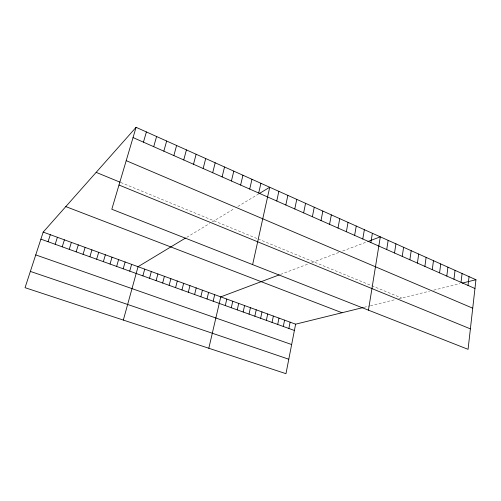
<?xml version="1.0" encoding="UTF-8"?>
<svg xmlns="http://www.w3.org/2000/svg" width="501" height="501" viewBox="0 0 501 501"><rect width="100%" height="100%" fill="white"/><g stroke="black" fill="none" stroke-linecap="round" stroke-linejoin="round"><path stroke-width="0.38" stroke-dasharray="2.5 1.88" d="M186.729 237.324L209.662 223.49M212.155 221.987L234.612 208.435M237.856 206.481L258.604 193.962M280.529 274.391L308.603 263.827M311.835 262.612L339.283 252.285M342.697 251.001L367.22 241.776M364.058 307.301L369.763 305.898M370.414 305.735L395.84 299.466M398.752 298.753L429.551 291.162M433.684 290.142L459.949 283.666M120.841 182.514L257.47 238.714M258.178 239.008L371.122 285.464M371.786 285.739L401.677 298.032"/><path stroke-width="0.75" d="M475.95 279.727L468.066 349.335L111.811 209.243L136.084 127.323L475.95 279.727L462.166 283.121M468.028 285.438L469.055 276.633M461.026 282.345L462.091 273.508M453.95 279.22L455.052 270.352M446.798 276.064L447.932 267.165M439.571 272.876L440.742 263.939M432.269 269.651L433.478 260.677M424.879 266.388L426.126 257.382M417.414 263.094L418.698 254.051M409.868 259.762L411.196 250.688M402.234 256.393L403.606 247.281M394.519 252.986L395.928 243.843M386.716 249.542L388.169 240.361M368.442 310.157L380.322 236.841L367.884 241.52M370.853 242.54L372.387 233.284M362.78 238.977L364.365 229.69M354.62 235.376L356.249 226.051M346.366 231.731L348.045 222.369M338.018 228.049L339.741 218.649M329.57 224.316L331.343 214.879M321.028 220.546L322.844 211.071M363.313 307.489L295.621 324.172L285.971 373.677L25.05 287.687L43.192 232.101L136.084 127.323M312.38 216.726L314.252 207.22M288.87 328.474L290.117 322.168M283.303 326.47L284.568 320.145M303.631 212.869L305.56 203.318M277.698 324.448L278.988 318.104M294.782 208.961L296.761 199.373M272.049 322.412L273.358 316.056M266.357 320.364L267.691 313.983M260.626 318.298L261.979 311.904M285.82 205.009L287.856 195.377M276.759 201.007L278.844 191.338M254.846 316.219L256.224 309.806M249.028 314.121L250.425 307.689M252.629 264.616L269.726 187.249L259.23 193.58M243.16 312.01L244.588 305.56M237.255 309.881L238.701 303.412M231.299 307.733L232.771 301.245M258.698 193.035L260.902 183.291M225.3 305.572L226.79 299.066M249.711 189.065L251.972 179.289M208.817 348.251L220.772 296.874L279.22 274.88M213.157 301.201L214.704 294.657M240.624 185.051L242.935 175.237M207.019 298.984L208.585 292.427M231.418 180.993L233.792 171.135M200.832 296.755L202.423 290.179M222.112 176.884L224.542 166.99M194.595 294.513L196.21 287.912M188.307 292.246L189.948 285.633M212.693 172.726L215.186 162.794M181.969 289.96L183.642 283.328M203.155 168.518L205.711 158.548M175.588 287.662L177.285 281.011M169.15 285.345L170.872 278.669M193.505 164.253L196.129 154.245M162.662 283.009L164.409 276.314M156.118 280.648L157.896 273.941M183.735 159.944L186.422 149.899M149.53 278.274L151.333 271.548M142.879 275.882L144.72 269.131M173.847 155.579L176.602 145.49M123.334 320.076L138.044 266.701L185.445 238.1M129.721 271.141L131.613 264.353M163.84 151.158L166.658 141.031M123.208 268.793L125.131 261.985M153.701 146.687L156.594 136.523M116.645 266.432L118.593 259.606M143.443 142.152L146.405 131.951M110.032 264.046L112.011 257.201M103.363 261.647L105.373 254.784M96.643 259.224L98.684 252.341M89.867 256.781L91.94 249.88M83.041 254.32L85.145 247.4M76.158 251.846L78.294 244.901M69.219 249.341L71.386 242.384M62.224 246.824L64.422 239.841M55.173 244.281L57.402 237.286M48.065 241.72L50.325 234.7M30.361 271.417L288.789 359.223M35.746 254.909L291.651 344.538M40.894 239.14L294.394 330.466M43.192 232.101L295.621 324.172M65.806 206.594L342.014 312.737M118.987 185.019L470.383 328.875M96.154 172.363L120.159 182.239M126.208 160.658L472.725 308.19M133.047 137.568L474.954 288.495"/></g></svg>
